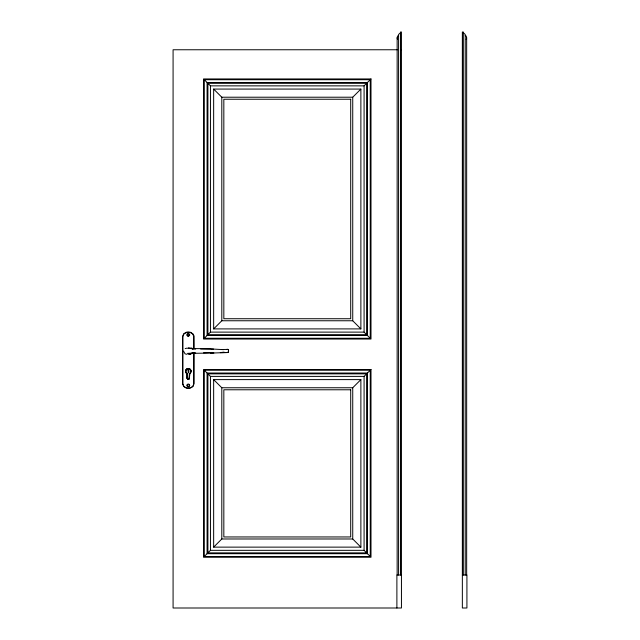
<?xml version="1.0" encoding="UTF-8"?>
<svg xmlns="http://www.w3.org/2000/svg" width="640" height="640" viewBox="0 0 640 640"><rect width="100%" height="100%" fill="white"/><g stroke="black" fill="none" stroke-linecap="round" stroke-linejoin="round"><path stroke-width="0.96" d="M193.704 352.76L193.648 384.128L193.112 385.864C190.576 389.248 183.872 388.744 182.92 384.248L182.92 336.216C183.68 331.96 189.424 331.28 192.408 333.624L193.728 336.096L193.704 348.84L192.288 348.784M187.088 373.696L185.992 372.768L185.784 370.312L187.736 368.592L189.232 368.72L191.024 370.88L190.56 372.752L189.424 373.696L188.944 379.168L187.264 378.76L187.2 373.68L185.632 371.6L185.904 369.92A2.744 2.744 0 0 1 187.456 368.624L188.976 368.576A2.744 2.744 0 0 1 191 370.688L190.656 372.648A2.744 2.744 0 0 1 189.968 373.424L189.184 379.024A1.04 1.04 0 0 1 188.552 379.344C185.432 379.44 188.424 374.448 186.648 373.424A2.744 2.744 0 0 1 185.952 372.648M397.144 575.016L397.144 37.808L397.56 36.104L398.584 35.4M466.24 39.512L466.656 37.808L466.24 36.104L465.224 35.4M226.96 349.28L228.04 349.432L228.576 350.296L228.088 352.52L220.328 352.616L224.096 352.104M228.584 351.216L228.088 352.52L210.504 353.088M189.224 385.976L189.36 385.048A1.096 1.096 0 0 0 189.16 384.664M190.56 372.68L189.424 373.688M187.392 334.36L187.992 333.92M360.88 328.904L352.736 320.76L352.736 97.216L360.88 89.072L213.656 89.072L213.656 328.904L360.88 328.904L360.88 89.072M366.624 334.656L364.088 332.12L364.088 85.856L366.624 83.32L207.904 83.32L207.904 334.656L366.624 334.656L366.624 83.32M370.24 338.272L367.448 335.48L367.448 82.496L370.24 79.704L204.296 79.704L204.296 338.272L370.24 338.272L370.24 79.704M204.296 338.272L207.08 335.48L207.08 82.496L204.296 79.704M207.904 334.656L210.448 332.12L210.448 85.856L207.904 83.32M213.656 328.904L221.8 320.76L221.8 97.216L213.656 89.072M360.88 547.128L352.736 538.984L352.736 387.752L360.88 379.608L213.656 379.608L213.656 547.128L360.88 547.128L360.88 379.608M366.624 552.872L364.088 550.336L364.088 376.392L366.624 373.856L207.904 373.856L207.904 552.872L366.624 552.872L366.624 373.856M370.24 556.488L367.448 553.696L367.448 373.032L370.24 370.24L204.296 370.24L204.296 556.488L370.24 556.488L370.24 370.24M204.296 556.488L207.08 553.696L207.08 373.032L204.296 370.24M207.904 552.872L210.448 550.336L210.448 376.392L207.904 373.856M213.656 547.128L221.8 538.984L221.8 387.752L213.656 379.608M190.064 353.68L189.192 353.76L190.704 353.6M188.504 354.136L192.432 353.52M192.592 352.904L191.72 353.352L192.216 352.976L192.256 353.52L189.776 353.776M185.168 348.608L186.824 348.152L195.672 349.072M187.368 353.4L195.672 352.848M203.48 352.824L212.904 352.488M213.872 352.992L191.776 353.36M191.776 348.56L210.224 348.736M400.488 32.704L398.584 34.48L398.584 575.016M222.232 349.504L228.04 349.432L228.576 350.296M188.504 347.784L192.408 348.408M397.464 49.76L173.08 49.76L173.08 608L401.448 608L401.448 32L400.488 32L400.488 575.016M400.696 49.76L401.448 49.76M207.08 82.496L367.448 82.496M210.448 85.856L364.088 85.856M221.8 97.216L352.736 97.216M221.8 320.76L352.736 320.76M210.448 332.12L364.088 332.12M207.08 335.48L367.448 335.48M207.08 373.032L367.448 373.032M210.448 376.392L364.088 376.392M221.8 387.752L352.736 387.752M221.8 538.984L352.736 538.984M210.448 550.336L364.088 550.336M207.08 553.696L367.448 553.696M401.448 575.016L396.888 575.016L396.888 608M462.352 575.016L466.92 575.016L466.92 608L462.352 608L462.352 32L463.32 32L463.32 575.016M463.32 32.704L465.224 34.48L465.224 575.016M200.616 349L213.6 349.144M210.912 348.944L223.592 349.656M188.744 353.928L190.448 354.144M188.304 379.296L187.216 378.424M188.416 333.88L189.36 334.656A1.096 1.096 0 0 1 189 335.824L188.408 336.064A1.096 1.096 0 0 1 187.216 335.072M187.096 354.344L185.04 353.848L183.544 351.136M191.04 348.272L192.04 348.312L192.464 349.104M186.664 373.36L187.184 373.688M185.952 372.648C184.952 371.088 186.008 368.84 187.824 368.504L189.288 368.64C191.464 369.456 191.616 372.76 189.504 373.728L189.472 378.432L188.112 379.36L187.144 378.512L187.032 373.696M397.144 37.808L397.56 39.512M187.216 385.464L187.456 386.056A1.096 1.096 0 0 0 189 386.216M466.656 37.808L466.656 575.016M194.048 348.72L193.92 335.696L192.976 333.848L190.288 332.216A13 13 0 0 0 186.32 332.216L183.64 333.848L182.56 336.768L182.56 383.576L183.64 386.496L186.32 388.128A13 13 0 0 0 190.288 388.128L192.976 386.496L194.048 383.576L194.048 352.704M187.256 385.04A1.096 1.096 0 0 1 187.792 384.392M188.176 370.856L188.28 372.92L188.496 372.2A1.744 1.744 0 0 0 188.528 370.04L188.864 369.04L187.744 369.04L188.176 370.856M187.128 334.168L186.952 335.368L188.16 336.376L189.712 335.12A1.416 1.416 0 0 0 188.456 333.568L187.128 334.168M189.712 385.512L188.576 386.76A1.464 1.464 0 0 1 186.984 385.896L186.936 384.936L188.04 383.96L189.32 384.36L189.712 385.512M371 78.944L203.528 78.944L203.528 339.032L371 339.032L371 78.944M350.704 99.24L223.832 99.24L223.832 318.728L350.704 318.728L350.704 99.24M371 369.48L203.528 369.48L203.528 557.248L371 557.248L371 369.48M350.704 389.776L223.832 389.776L223.832 536.952L350.704 536.952L350.704 389.776"/></g></svg>
